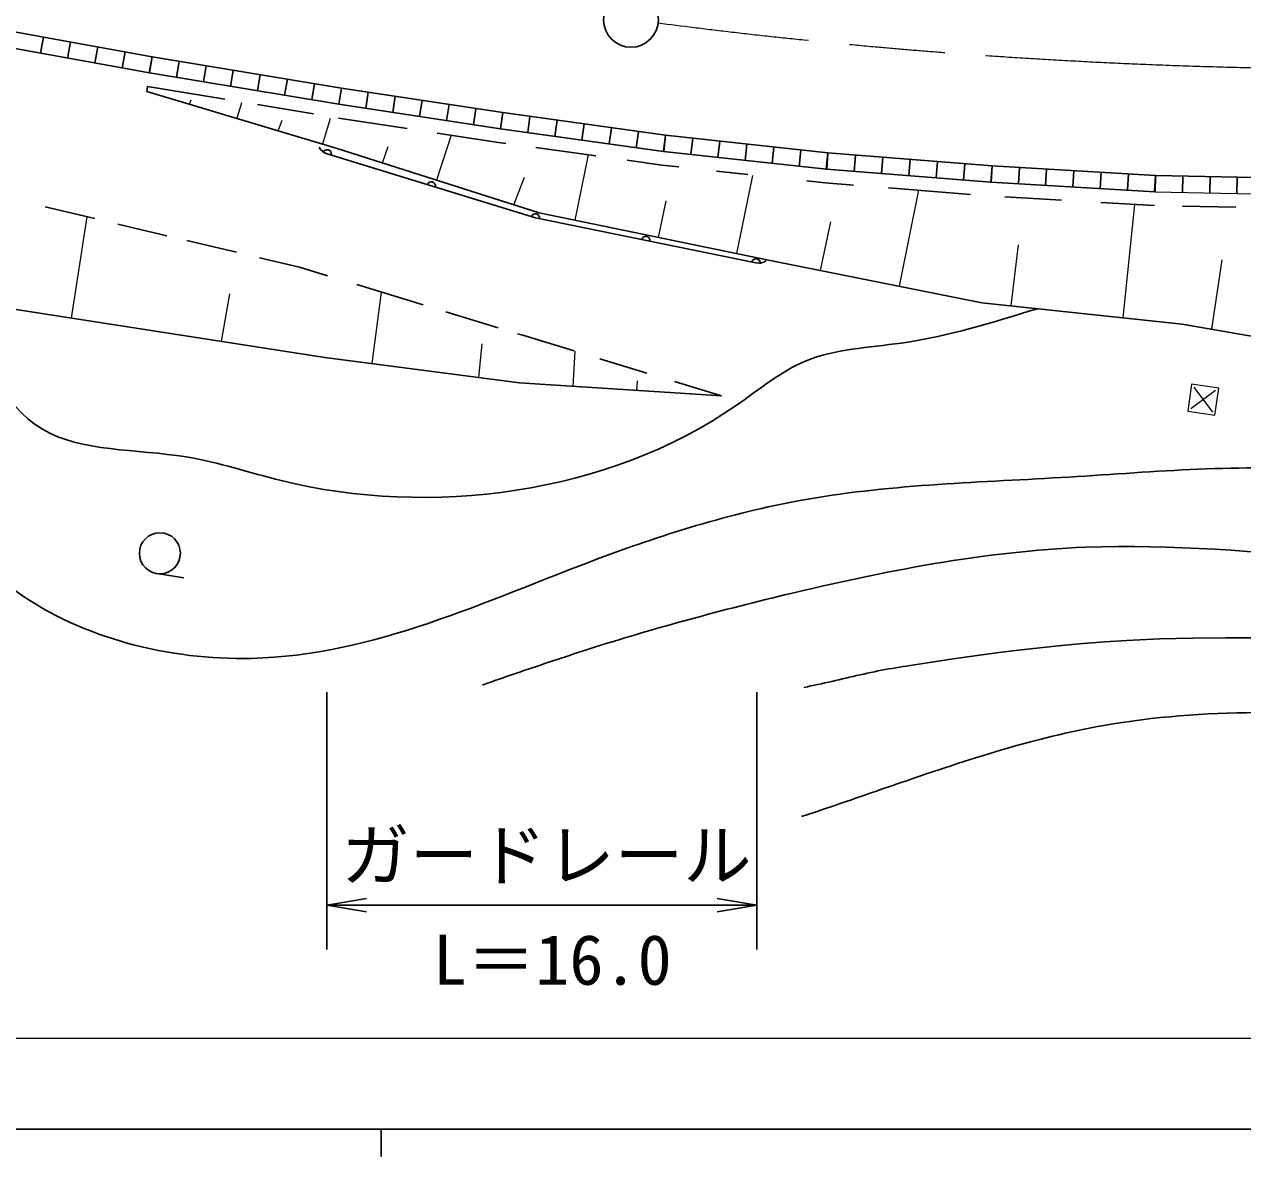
# Model space of a CAD drawing. Units: millimetres, scale not verified. Extents: x -56015503 to -55375503, y -162321055 to -161961055.
# Drawn here: x -55800551 to -55756007, y -162137055 to -162095638 of the extents above; entities that cross this region are included whole.
import ezdxf
from ezdxf.enums import TextEntityAlignment as Align

# ---------------------------------------------------------------- set-up
doc = ezdxf.new("R2010")
doc.units = ezdxf.units.MM
doc.header["$LTSCALE"] = 1000
doc.linetypes.add('CHAIN', pattern=[18.5, 12, -1.5, 3.5, -1.5])
for name, color, linetype, lineweight in [('M-BGD', 7, 'Continuous', 25), ('M-BMK', 2, 'CHAIN', 13), ('M-BMK-ROW', 30, 'Continuous', 13), ('M-BMK-SRVR', 3, 'Continuous', 25), ('M-STR-STR3', 7, 'Continuous', 25), ('M-TTL-BAND', 7, 'Continuous', 25)]:
    doc.layers.add(name, color=color, linetype=linetype, lineweight=lineweight)
doc.styles.add('ＭＳ ゴシック', font='')
doc.styles.get('ＭＳ ゴシック').set_extended_font_data('MS Gothic')

# ---------------------------------------------------------------- blocks, each defined once
blk = doc.blocks.new('open_arrow')
at = {"color": 0, "linetype": 'Continuous', "lineweight": -2}
blk.add_lwpolyline([(7.5, 1.25), (0, 0), (7.5, -1.25)], dxfattribs=at)

msp = doc.modelspace()

# ---------------------------------------------------------------- linework, layer by layer
at = {"layer": 'M-BGD'}
for p, q in [((-55800853, -162095922), (-55795875, -162096824)), ((-55800960, -162096512), (-55795977, -162097415)), ((-55799857, -162096102), (-55799964, -162096693)), ((-55798861, -162096283), (-55798968, -162096873)), ((-55797866, -162096463), (-55797973, -162097054)), ((-55796870, -162096644), (-55796977, -162097234)), ((-55795875, -162096824), (-55795982, -162097415)), ((-55795875, -162096824), (-55795972, -162097416)), ((-55795875, -162096824), (-55788961, -162097967)), ((-55795875, -162096824), (-55788961, -162097967)), ((-55794887, -162096988), (-55794985, -162097579)), ((-55793899, -162097151), (-55793997, -162097743)), ((-55792911, -162097314), (-55793009, -162097906)), ((-55795977, -162097415), (-55789055, -162098560)), ((-55791924, -162097477), (-55792022, -162098069)), ((-55790936, -162097641), (-55791034, -162098233)), ((-55789948, -162097804), (-55790046, -162098396)), ((-55796070, -162098094), (-55796054, -162097909)), ((-55789115, -162100178), (-55796070, -162098094)), ((-55796054, -162097909), (-55793218, -162098378)), ((-55788961, -162097967), (-55789059, -162098559)), ((-55788961, -162097967), (-55789051, -162098561)), ((-55788961, -162097967), (-55783056, -162098864)), ((-55787977, -162098117), (-55788067, -162098710)), ((-55786992, -162098266), (-55787083, -162098860)), ((-55792032, -162098575), (-55789981, -162098914)), ((-55789055, -162098560), (-55783142, -162099458)), ((-55786008, -162098416), (-55786098, -162099009)), ((-55785024, -162098565), (-55785114, -162099159)), ((-55784040, -162098715), (-55784130, -162099308)), ((-55789068, -162099064), (-55786557, -162099445)), ((-55783056, -162098864), (-55783146, -162099458)), ((-55783056, -162098864), (-55783139, -162099459)), ((-55783056, -162098864), (-55777105, -162099694)), ((-55783056, -162098864), (-55777105, -162099694)), ((-55782064, -162099003), (-55782147, -162099597)), ((-55781072, -162099141), (-55781155, -162099735)), ((-55785460, -162099612), (-55783214, -162099953)), ((-55783142, -162099458), (-55777179, -162100289)), ((-55780080, -162099279), (-55780163, -162099873)), ((-55779088, -162099417), (-55779171, -162100011)), ((-55778096, -162099555), (-55778179, -162100150)), ((-55783214, -162099953), (-55782947, -162099990)), ((-55777105, -162099694), (-55777187, -162100288)), ((-55777105, -162099694), (-55777170, -162100290)), ((-55777105, -162099694), (-55771168, -162100343)), ((-55777105, -162099694), (-55771168, -162100343)), ((-55776115, -162099802), (-55776180, -162100398)), ((-55775126, -162099910), (-55775191, -162100507)), ((-55774136, -162100018), (-55774202, -162100615)), ((-55781862, -162102716), (-55789481, -162100372)), ((-55781731, -162102536), (-55789115, -162100178)), ((-55781848, -162100143), (-55779652, -162100449)), ((-55777179, -162100289), (-55771224, -162100940)), ((-55773147, -162100127), (-55773212, -162100723)), ((-55772158, -162100235), (-55772223, -162100831)), ((-55771168, -162100343), (-55771233, -162100939)), ((-55771168, -162100343), (-55771215, -162100941)), ((-55771168, -162100343), (-55765167, -162100816)), ((-55771168, -162100343), (-55765167, -162100816)), ((-55770168, -162100422), (-55770215, -162101020)), ((-55769168, -162100501), (-55769215, -162101099)), ((-55778508, -162100609), (-55777240, -162100785)), ((-55777240, -162100785), (-55776626, -162100853)), ((-55771224, -162100940), (-55765208, -162101415)), ((-55768167, -162100580), (-55768214, -162101178)), ((-55767167, -162100658), (-55767214, -162101257)), ((-55766167, -162100737), (-55766214, -162101335)), ((-55765167, -162100816), (-55765214, -162101414)), ((-55765167, -162100816), (-55765202, -162101415)), ((-55765167, -162100816), (-55759189, -162101165)), ((-55765167, -162100816), (-55759189, -162101165)), ((-55764170, -162100874), (-55764205, -162101473)), ((-55763174, -162100932), (-55763209, -162101531)), ((-55775247, -162101003), (-55774095, -162101129)), ((-55771944, -162101365), (-55771271, -162101438)), ((-55765208, -162101415), (-55759213, -162101765)), ((-55762178, -162100991), (-55762213, -162101590)), ((-55761182, -162101049), (-55761217, -162101648)), ((-55760186, -162101107), (-55760221, -162101706)), ((-55759189, -162101165), (-55759224, -162101764)), ((-55759189, -162101165), (-55759201, -162101765)), ((-55759189, -162101165), (-55753220, -162101283)), ((-55759189, -162101165), (-55753220, -162101283)), ((-55758194, -162101185), (-55758206, -162101785)), ((-55757199, -162101204), (-55757211, -162101804)), ((-55756205, -162101224), (-55756216, -162101824)), ((-55771271, -162101438), (-55770238, -162101520)), ((-55768956, -162101621), (-55765954, -162101858)), ((-55764705, -162101945), (-55762629, -162102066)), ((-55761188, -162102150), (-55759232, -162102264)), ((-55758203, -162102285), (-55756260, -162102323)), ((-55797975, -162102745), (-55799787, -162102315)), ((-55773800, -162104363), (-55781862, -162102716)), ((-55773277, -162104274), (-55781731, -162102536)), ((-55795342, -162103370), (-55797134, -162102944)), ((-55792791, -162103975), (-55794616, -162103542)), ((-55790492, -162104520), (-55791953, -162104174)), ((-55789464, -162104834), (-55790492, -162104520)), ((-55765544, -162105824), (-55773277, -162104274)), ((-55785965, -162105902), (-55788399, -162105159)), ((-55802940, -162105751), (-55789562, -162107820)), ((-55758224, -162106602), (-55765544, -162105824)), ((-55783228, -162106737), (-55785140, -162106153)), ((-55749939, -162108054), (-55758224, -162106602)), ((-55782329, -162107011), (-55782520, -162106953)), ((-55780449, -162107585), (-55782329, -162107011)), ((-55789562, -162107820), (-55782452, -162108755)), ((-55777796, -162108395), (-55779512, -162107871)), ((-55782452, -162108755), (-55775067, -162109228)), ((-55775067, -162109228), (-55776775, -162108707)), ((-55795710, -162115725), (-55794722, -162115878)), ((-55761838, -162118285), (-55762631, -162118358)), ((-55761045, -162118223), (-55761838, -162118285)), ((-55760251, -162118172), (-55761045, -162118223)), ((-55759040, -162118116), (-55760251, -162118172)), ((-55757829, -162118084), (-55759040, -162118116)), ((-55756617, -162118072), (-55757829, -162118084)), ((-55755404, -162118077), (-55756617, -162118072)), ((-55765795, -162118736), (-55766585, -162118848)), ((-55765005, -162118630), (-55765795, -162118736)), ((-55764214, -162118531), (-55765005, -162118630)), ((-55763423, -162118440), (-55764214, -162118531)), ((-55762631, -162118358), (-55763423, -162118440)), ((-55768948, -162119217), (-55769079, -162119241)), ((-55768817, -162119194), (-55768948, -162119217)), ((-55768686, -162119172), (-55768817, -162119194)), ((-55768555, -162119150), (-55768686, -162119172)), ((-55768423, -162119129), (-55768555, -162119150)), ((-55768292, -162119108), (-55768423, -162119129)), ((-55768161, -162119087), (-55768292, -162119108)), ((-55767373, -162118965), (-55768161, -162119087)), ((-55766585, -162118848), (-55767373, -162118965)), ((-55771025, -162119671), (-55771153, -162119699)), ((-55770897, -162119642), (-55771025, -162119671)), ((-55770770, -162119613), (-55770897, -162119642)), ((-55770640, -162119583), (-55770770, -162119613)), ((-55770510, -162119552), (-55770640, -162119583)), ((-55770380, -162119522), (-55770510, -162119552)), ((-55770250, -162119491), (-55770380, -162119522)), ((-55770121, -162119461), (-55770250, -162119491)), ((-55769991, -162119431), (-55770121, -162119461)), ((-55769861, -162119401), (-55769991, -162119431)), ((-55769731, -162119372), (-55769861, -162119401)), ((-55769600, -162119344), (-55769731, -162119372)), ((-55769470, -162119316), (-55769600, -162119344)), ((-55769340, -162119290), (-55769470, -162119316)), ((-55769209, -162119265), (-55769340, -162119290)), ((-55769079, -162119241), (-55769209, -162119265)), ((-55771922, -162119865), (-55772051, -162119892)), ((-55771794, -162119837), (-55771922, -162119865)), ((-55771666, -162119810), (-55771794, -162119837)), ((-55771538, -162119783), (-55771666, -162119810)), ((-55771410, -162119755), (-55771538, -162119783)), ((-55771281, -162119727), (-55771410, -162119755)), ((-55771153, -162119699), (-55771281, -162119727))]:
    msp.add_line(p, q, dxfattribs=at)
at = {"layer": 'M-BGD', "lineweight": 13}
for p, q in [((-55788961, -162097967), (-55783056, -162098864)), ((-55794512, -162098561), (-55794458, -162098398)), ((-55792616, -162098505), (-55792786, -162099078)), ((-55791277, -162099530), (-55791121, -162099139)), ((-55789366, -162099087), (-55789645, -162100019)), ((-55784947, -162099690), (-55785483, -162101338)), ((-55787461, -162100706), (-55787252, -162100110)), ((-55779939, -162100409), (-55780429, -162102803)), ((-55782649, -162102242), (-55782267, -162101229)), ((-55774497, -162104023), (-55773915, -162101161)), ((-55767861, -162101707), (-55768567, -162105218)), ((-55759213, -162101765), (-55753220, -162101883)), ((-55777369, -162103433), (-55777082, -162102096)), ((-55759965, -162102222), (-55760391, -162106372)), ((-55798265, -162102676), (-55798839, -162106385)), ((-55771440, -162104642), (-55771068, -162102858)), ((-55764469, -162105938), (-55764204, -162103702)), ((-55757136, -162106793), (-55756754, -162104257)), ((-55793343, -162107235), (-55793042, -162105490)), ((-55787510, -162105430), (-55787846, -162108045)), ((-55783932, -162108560), (-55783808, -162107326)), ((-55780421, -162107596), (-55780501, -162108880)), ((-55778152, -162109031), (-55778127, -162108672))]:
    msp.add_line(p, q, dxfattribs=at)
at = {"layer": 'M-BGD'}
msp.add_circle((-55795596, -162114984), 750, dxfattribs=at)
for centre, radius, start, end in [((-55789334, -162099894), 500, 207.8979, 252.8979), ((-55789481, -162100372), 150, 342.8979, 162.8979), ((-55785672, -162101544), 150, 342.8979, 162.8979), ((-55781862, -162102716), 150, 348.458, 162.8979), ((-55777831, -162103539), 150, 348.458, 168.458), ((-55773800, -162104363), 150, 348.458, 168.458), ((-55773700, -162103873), 500, 258.458, 303.458)]:
    msp.add_arc(centre, radius, start, end, dxfattribs=at)
for points, knots in [([(-55814093, -162099561), (-55813458, -162102114), (-55812823, -162104667), (-55811344, -162106611), (-55809972, -162108413), (-55807874, -162109692), (-55806117, -162111289), (-55804269, -162112970), (-55802798, -162115002), (-55800805, -162116410), (-55798405, -162118106), (-55795246, -162118896), (-55792253, -162118829), (-55787795, -162118730), (-55783706, -162116731), (-55779529, -162115169), (-55777026, -162114233), (-55774492, -162113454), (-55771898, -162113003), (-55768765, -162112457), (-55765545, -162112390), (-55762350, -162112196), (-55759195, -162112005), (-55756065, -162111690), (-55752893, -162111984), (-55749658, -162112283), (-55746380, -162113215), (-55743276, -162112708), (-55741502, -162112418), (-55739785, -162111658), (-55738067, -162110898)], [0, 0, 0, 0, 1, 1, 1, 2, 2, 2, 3, 3, 3, 4, 4, 4, 5, 5, 5, 6, 6, 6, 7, 7, 7, 8, 8, 8, 9, 9, 9, 10, 10, 10, 10]), ([(-55783799, -162119805), (-55783396, -162119662), (-55782994, -162119519), (-55782590, -162119380), (-55782186, -162119241), (-55781781, -162119105), (-55781375, -162118970), (-55780970, -162118835), (-55780565, -162118700), (-55780158, -162118569), (-55777721, -162117780), (-55775251, -162117112), (-55772752, -162116510), (-55769128, -162115639), (-55765446, -162114908), (-55761741, -162114764), (-55755461, -162114521), (-55749118, -162115964), (-55742853, -162115383), (-55741316, -162115240), (-55739784, -162114976), (-55738246, -162114862), (-55735472, -162114658), (-55732678, -162114944), (-55729888, -162115152), (-55727233, -162115350), (-55724583, -162115476), (-55721936, -162115479), (-55719057, -162115482), (-55716182, -162115339), (-55713314, -162114709), (-55711172, -162114238), (-55709033, -162113496), (-55706972, -162113446), (-55705196, -162113403), (-55703478, -162113874), (-55701532, -162114648), (-55697111, -162116408), (-55691515, -162119734), (-55689333, -162118017), (-55687251, -162116377), (-55688278, -162110144), (-55686682, -162106233), (-55685344, -162102953), (-55682160, -162101306), (-55678977, -162099659)], [0, 0, 0, 0, 1, 1, 1, 2, 2, 2, 3, 3, 3, 4, 4, 4, 5, 5, 5, 6, 6, 6, 7, 7, 7, 8, 8, 8, 9, 9, 9, 10, 10, 10, 11, 11, 11, 12, 12, 12, 13, 13, 13, 14, 14, 14, 15, 15, 15, 15]), ([(-55802940, -162105751), (-55802151, -162107665), (-55801362, -162109579), (-55799885, -162110450), (-55798478, -162111281), (-55796445, -162111166), (-55794639, -162111460), (-55793427, -162111658), (-55792316, -162112041), (-55791158, -162112326), (-55785717, -162113666), (-55779244, -162112850), (-55774523, -162109576), (-55773681, -162108992), (-55772895, -162108330), (-55771991, -162107953), (-55770919, -162107508), (-55769682, -162107463), (-55768488, -162107294), (-55766770, -162107049), (-55765141, -162106545), (-55763513, -162106040)], [0, 0, 0, 0, 1, 1, 1, 2, 2, 2, 3, 3, 3, 4, 4, 4, 5, 5, 5, 6, 6, 6, 7, 7, 7, 7]), ([(-55772134, -162124616), (-55771728, -162124480), (-55771322, -162124345), (-55770917, -162124207), (-55770512, -162124069), (-55770108, -162123928), (-55769703, -162123787), (-55769299, -162123647), (-55768895, -162123508), (-55768490, -162123369), (-55766061, -162122536), (-55763601, -162121726), (-55761082, -162121282), (-55757420, -162120635), (-55753636, -162120761), (-55749894, -162121023), (-55744865, -162121375), (-55739912, -162121974), (-55734920, -162122478), (-55731261, -162122847), (-55727580, -162123166), (-55723909, -162123077), (-55721045, -162123007), (-55718187, -162122689), (-55715332, -162122412), (-55714856, -162122366), (-55714381, -162122321), (-55713905, -162122279), (-55713429, -162122237), (-55712952, -162122198), (-55712476, -162122163), (-55712000, -162122127), (-55711524, -162122094), (-55711048, -162122061)], [0, 0, 0, 0, 1, 1, 1, 2, 2, 2, 3, 3, 3, 4, 4, 4, 5, 5, 5, 6, 6, 6, 7, 7, 7, 8, 8, 8, 9, 9, 9, 10, 10, 10, 11, 11, 11, 11])]:
    msp.add_open_spline(points, degree=3, knots=knots, dxfattribs=at)
at = {"layer": 'M-BMK'}
msp.add_open_spline([(-55681836, -162081119), (-55681837, -162081119), (-55681837, -162081119), (-55681837, -162081119), (-55681837, -162081119), (-55681837, -162081119), (-55681838, -162081119), (-55681838, -162081119), (-55681838, -162081119), (-55681838, -162081119), (-55681842, -162081121), (-55681847, -162081124), (-55681851, -162081126), (-55682112, -162081249), (-55682375, -162081370), (-55682638, -162081491), (-55682900, -162081612), (-55683163, -162081733), (-55683426, -162081853), (-55683689, -162081973), (-55683952, -162082092), (-55684216, -162082211), (-55685946, -162082989), (-55687688, -162083741), (-55689436, -162084479), (-55691750, -162085456), (-55694075, -162086409), (-55696442, -162087243), (-55697701, -162087686), (-55698971, -162088096), (-55700241, -162088508), (-55702271, -162089167), (-55704299, -162089831), (-55706339, -162090457), (-55709189, -162091333), (-55712062, -162092135), (-55714958, -162092842), (-55717879, -162093554), (-55720823, -162094171), (-55723781, -162094699), (-55726849, -162095246), (-55729932, -162095699), (-55733024, -162096088), (-55736017, -162096465), (-55739018, -162096783), (-55742027, -162096983), (-55745236, -162097197), (-55748453, -162097279), (-55751670, -162097277), (-55754296, -162097276), (-55756921, -162097219), (-55759544, -162097111), (-55761726, -162097021), (-55763905, -162096896), (-55766083, -162096739), (-55766446, -162096713), (-55766808, -162096686), (-55767171, -162096658), (-55767534, -162096630), (-55767897, -162096601), (-55768259, -162096571), (-55768622, -162096541), (-55768984, -162096510), (-55769347, -162096478), (-55770249, -162096397), (-55771150, -162096308), (-55772051, -162096216), (-55772953, -162096123), (-55773853, -162096027), (-55774753, -162095921), (-55775629, -162095819), (-55776504, -162095707), (-55777380, -162095596)], degree=3, knots=[0, 0, 0, 0, 1, 1, 1, 2, 2, 2, 3, 3, 3, 4, 4, 4, 5, 5, 5, 6, 6, 6, 7, 7, 7, 8, 8, 8, 9, 9, 9, 10, 10, 10, 11, 11, 11, 12, 12, 12, 13, 13, 13, 14, 14, 14, 15, 15, 15, 16, 16, 16, 17, 17, 17, 18, 18, 18, 19, 19, 19, 20, 20, 20, 21, 21, 21, 22, 22, 22, 23, 23, 23, 24, 24, 24, 24], dxfattribs=at)
at = {"layer": 'M-BMK-ROW'}
for p, q in [((-55757871, -162108800), (-55758011, -162109791)), ((-55756881, -162108941), (-55757871, -162108800)), ((-55757786, -162108913), (-55757106, -162109818)), ((-55757021, -162109931), (-55756881, -162108941)), ((-55756994, -162109026), (-55757898, -162109706)), ((-55758011, -162109791), (-55757021, -162109931))]:
    msp.add_line(p, q, dxfattribs=at)
at = {"layer": 'M-BMK-SRVR'}
msp.add_circle((-55778371, -162095478), 1000, dxfattribs=at)
at = {"layer": 'M-STR-STR3'}
for p, q in [((-55789489, -162120064), (-55789489, -162129479)), ((-55773773, -162120064), (-55773773, -162129479)), ((-55773773, -162127856), (-55789489, -162127856))]:
    msp.add_line(p, q, dxfattribs=at)
at = {"layer": 'M-STR-STR3', "lineweight": 13}
for q in [(-55976280, -162132730), (-55975918, -162132730)]:
    msp.add_line((-55498458, -162132730), q, dxfattribs=at)
at = {"layer": 'M-TTL-BAND'}
for p, q in [((-56015503, -162136055), (-55476503, -162136055)), ((-55787503, -162136055), (-55787503, -162137055))]:
    msp.add_line(p, q, dxfattribs=at)

# ---------------------------------------------------------------- block references
at = {"layer": 'M-STR-STR3', "xscale": 193, "yscale": 193}
msp.add_blockref('open_arrow', (-55789489, -162127856), dxfattribs=at)
at = {"layer": 'M-STR-STR3', "xscale": 193, "yscale": 193, "rotation": 180}
msp.add_blockref('open_arrow', (-55773773, -162127856), dxfattribs=at)

# ---------------------------------------------------------------- texts
at = {"layer": 'M-STR-STR3', "style": 'ＭＳ ゴシック'}
for s, p in [('ガードレール', (-55788962, -162126029)), ('L＝16.0', (-55785617, -162129851))]:
    msp.add_text(s, height=1833, dxfattribs=at).set_placement(p, align=Align.MIDDLE_LEFT)

doc.saveas('drawing.dxf')
